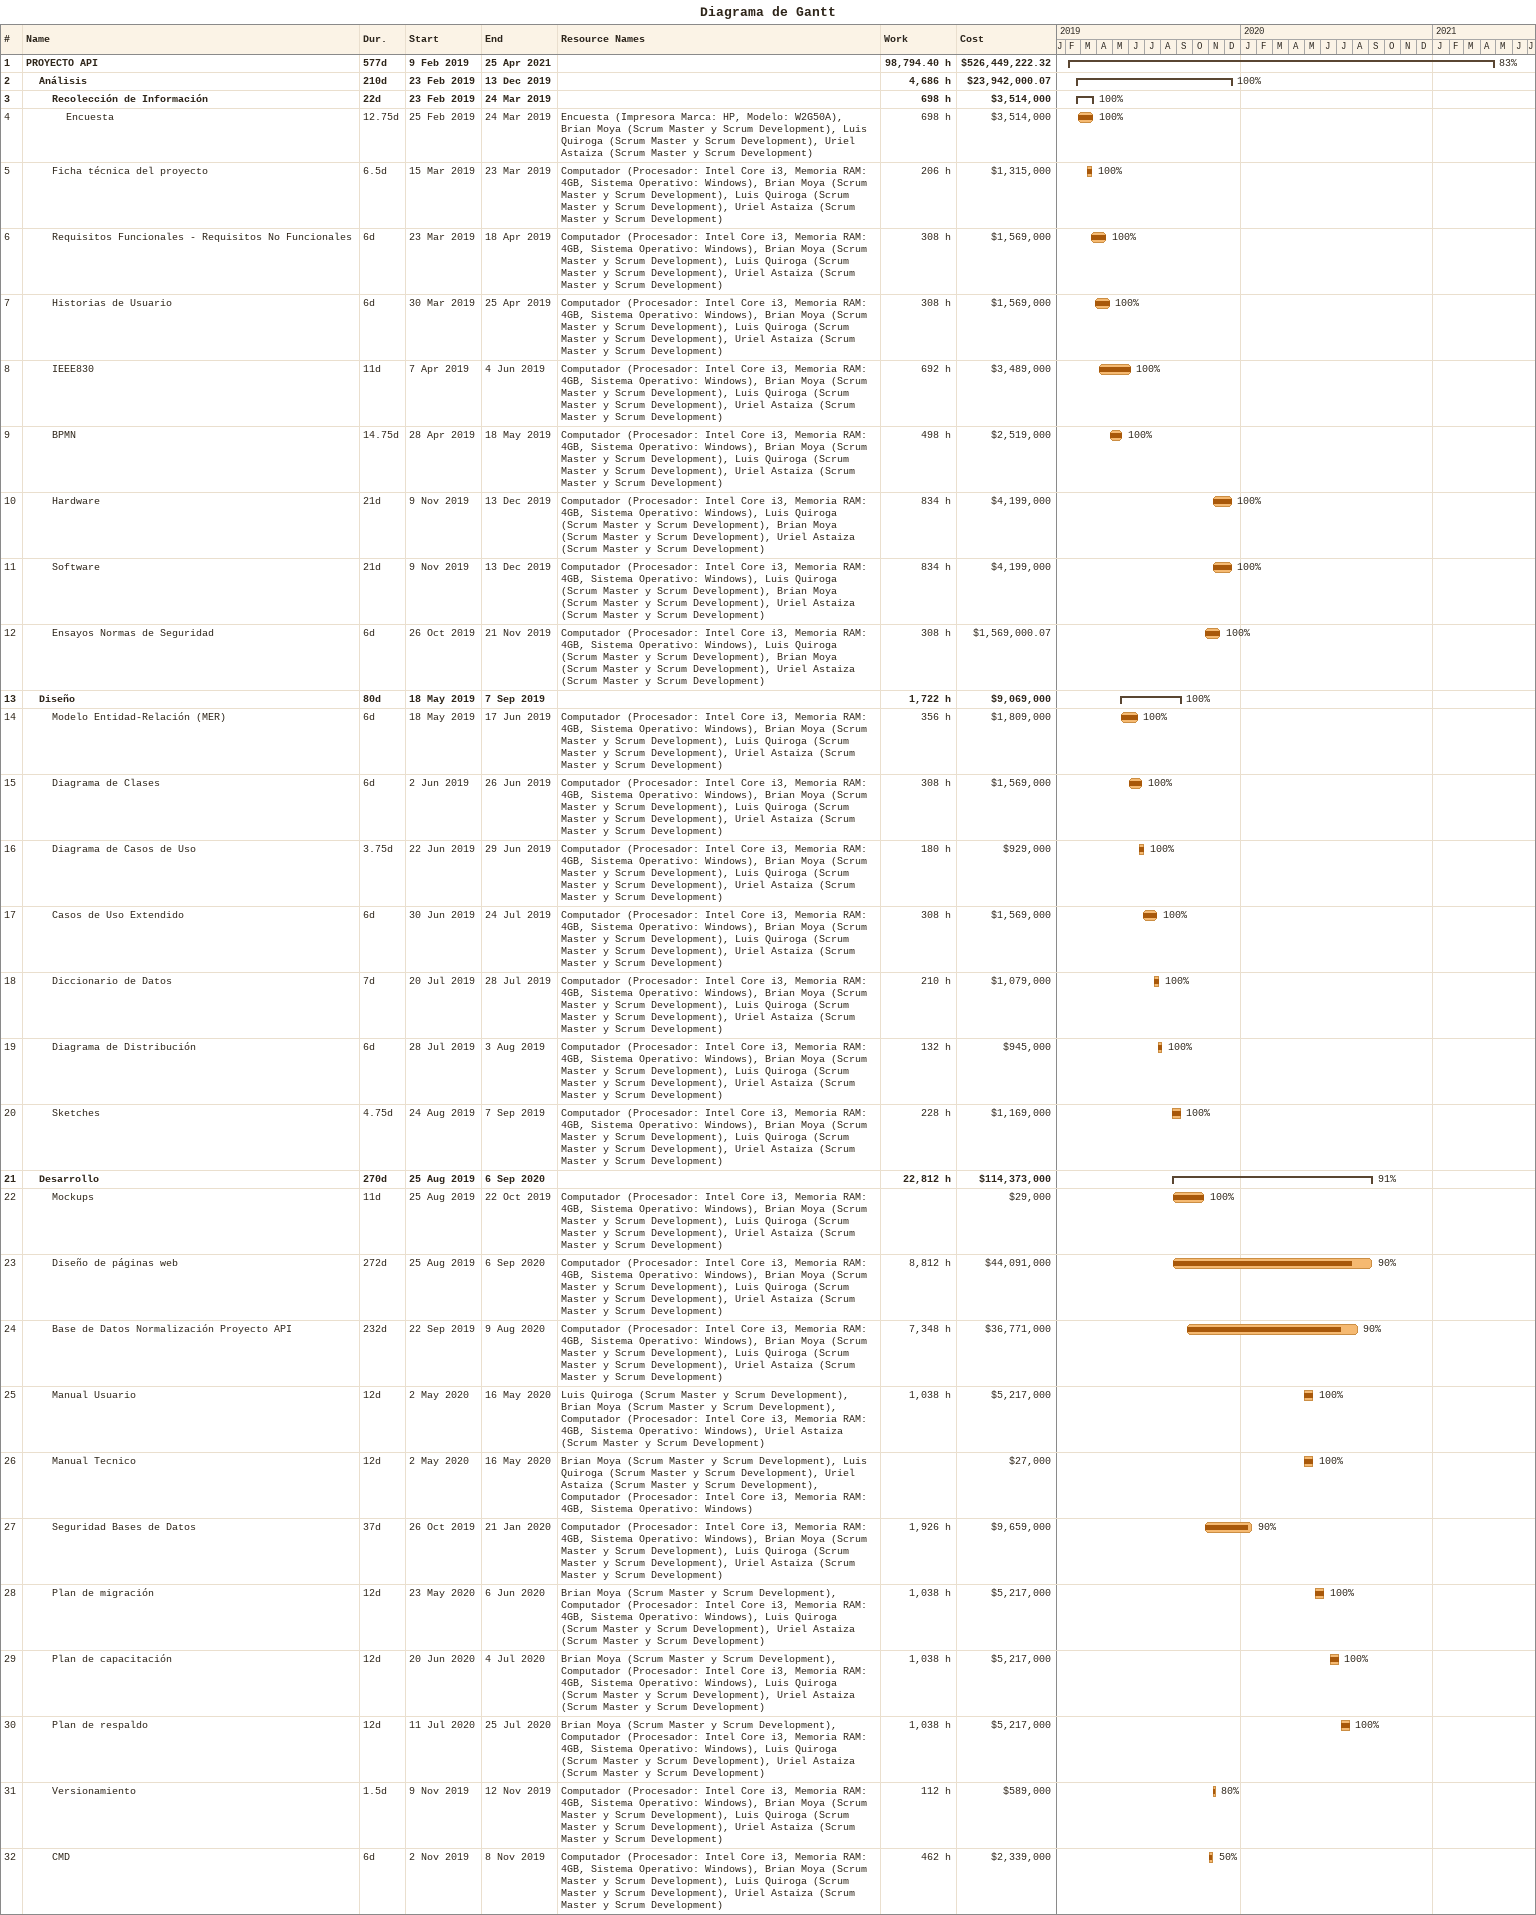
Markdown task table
Diagrama de Gantt

| ID | Level | Task | Duration | Start | Finish | Resources | % complete | Work (h) | Cost ($) |
|---|---|---|---|---|---|---|---|---|---|
| 1 | 1 | **PROYECTO API** | 577d | 2019-02-09 | 2021-04-25 |  | 83 | 98794.40 | 526449222.32 |
| 2 | 2 | **Análisis** | 210d | 2019-02-23 | 2019-12-13 |  | 100 | 4686 | 23942000.07 |
| 3 | 3 | **Recolección de Información** | 22d | 2019-02-23 | 2019-03-24 |  | 100 | 698 | 3514000 |
| 4 | 4 | Encuesta | 12.75d | 2019-02-25 | 2019-03-24 | Encuesta (Impresora Marca: HP, Modelo: W2G50A), Brian Moya (Scrum Master y Scrum Development), Luis Quiroga (Scrum Master y Scrum Development), Uriel Astaiza (Scrum Master y Scrum Development) | 100 | 698 | 3514000 |
| 5 | 3 | Ficha técnica del proyecto | 6.5d | 2019-03-15 | 2019-03-23 | Computador (Procesador: Intel Core i3, Memoria RAM: 4GB, Sistema Operativo: Windows), Brian Moya (Scrum Master y Scrum Development), Luis Quiroga (Scrum Master y Scrum Development), Uriel Astaiza (Scrum Master y Scrum Development) | 100 | 206 | 1315000 |
| 6 | 3 | Requisitos Funcionales - Requisitos No Funcionales | 6d | 2019-03-23 | 2019-04-18 | Computador (Procesador: Intel Core i3, Memoria RAM: 4GB, Sistema Operativo: Windows), Brian Moya (Scrum Master y Scrum Development), Luis Quiroga (Scrum Master y Scrum Development), Uriel Astaiza (Scrum Master y Scrum Development) | 100 | 308 | 1569000 |
| 7 | 3 | Historias de Usuario | 6d | 2019-03-30 | 2019-04-25 | Computador (Procesador: Intel Core i3, Memoria RAM: 4GB, Sistema Operativo: Windows), Brian Moya (Scrum Master y Scrum Development), Luis Quiroga (Scrum Master y Scrum Development), Uriel Astaiza (Scrum Master y Scrum Development) | 100 | 308 | 1569000 |
| 8 | 3 | IEEE830 | 11d | 2019-04-07 | 2019-06-04 | Computador (Procesador: Intel Core i3, Memoria RAM: 4GB, Sistema Operativo: Windows), Brian Moya (Scrum Master y Scrum Development), Luis Quiroga (Scrum Master y Scrum Development), Uriel Astaiza (Scrum Master y Scrum Development) | 100 | 692 | 3489000 |
| 9 | 3 | BPMN | 14.75d | 2019-04-28 | 2019-05-18 | Computador (Procesador: Intel Core i3, Memoria RAM: 4GB, Sistema Operativo: Windows), Brian Moya (Scrum Master y Scrum Development), Luis Quiroga (Scrum Master y Scrum Development), Uriel Astaiza (Scrum Master y Scrum Development) | 100 | 498 | 2519000 |
| 10 | 3 | Hardware | 21d | 2019-11-09 | 2019-12-13 | Computador (Procesador: Intel Core i3, Memoria RAM: 4GB, Sistema Operativo: Windows), Luis Quiroga (Scrum Master y Scrum Development), Brian Moya (Scrum Master y Scrum Development), Uriel Astaiza (Scrum Master y Scrum Development) | 100 | 834 | 4199000 |
| 11 | 3 | Software | 21d | 2019-11-09 | 2019-12-13 | Computador (Procesador: Intel Core i3, Memoria RAM: 4GB, Sistema Operativo: Windows), Luis Quiroga (Scrum Master y Scrum Development), Brian Moya (Scrum Master y Scrum Development), Uriel Astaiza (Scrum Master y Scrum Development) | 100 | 834 | 4199000 |
| 12 | 3 | Ensayos Normas de Seguridad | 6d | 2019-10-26 | 2019-11-21 | Computador (Procesador: Intel Core i3, Memoria RAM: 4GB, Sistema Operativo: Windows), Luis Quiroga (Scrum Master y Scrum Development), Brian Moya (Scrum Master y Scrum Development), Uriel Astaiza (Scrum Master y Scrum Development) | 100 | 308 | 1569000.07 |
| 13 | 2 | **Diseño** | 80d | 2019-05-18 | 2019-09-07 |  | 100 | 1722 | 9069000 |
| 14 | 3 | Modelo Entidad-Relación (MER) | 6d | 2019-05-18 | 2019-06-17 | Computador (Procesador: Intel Core i3, Memoria RAM: 4GB, Sistema Operativo: Windows), Brian Moya (Scrum Master y Scrum Development), Luis Quiroga (Scrum Master y Scrum Development), Uriel Astaiza (Scrum Master y Scrum Development) | 100 | 356 | 1809000 |
| 15 | 3 | Diagrama de Clases | 6d | 2019-06-02 | 2019-06-26 | Computador (Procesador: Intel Core i3, Memoria RAM: 4GB, Sistema Operativo: Windows), Brian Moya (Scrum Master y Scrum Development), Luis Quiroga (Scrum Master y Scrum Development), Uriel Astaiza (Scrum Master y Scrum Development) | 100 | 308 | 1569000 |
| 16 | 3 | Diagrama de Casos de Uso | 3.75d | 2019-06-22 | 2019-06-29 | Computador (Procesador: Intel Core i3, Memoria RAM: 4GB, Sistema Operativo: Windows), Brian Moya (Scrum Master y Scrum Development), Luis Quiroga (Scrum Master y Scrum Development), Uriel Astaiza (Scrum Master y Scrum Development) | 100 | 180 | 929000 |
| 17 | 3 | Casos de Uso Extendido | 6d | 2019-06-30 | 2019-07-24 | Computador (Procesador: Intel Core i3, Memoria RAM: 4GB, Sistema Operativo: Windows), Brian Moya (Scrum Master y Scrum Development), Luis Quiroga (Scrum Master y Scrum Development), Uriel Astaiza (Scrum Master y Scrum Development) | 100 | 308 | 1569000 |
| 18 | 3 | Diccionario de Datos | 7d | 2019-07-20 | 2019-07-28 | Computador (Procesador: Intel Core i3, Memoria RAM: 4GB, Sistema Operativo: Windows), Brian Moya (Scrum Master y Scrum Development), Luis Quiroga (Scrum Master y Scrum Development), Uriel Astaiza (Scrum Master y Scrum Development) | 100 | 210 | 1079000 |
| 19 | 3 | Diagrama de Distribución | 6d | 2019-07-28 | 2019-08-03 | Computador (Procesador: Intel Core i3, Memoria RAM: 4GB, Sistema Operativo: Windows), Brian Moya (Scrum Master y Scrum Development), Luis Quiroga (Scrum Master y Scrum Development), Uriel Astaiza (Scrum Master y Scrum Development) | 100 | 132 | 945000 |
| 20 | 3 | Sketches | 4.75d | 2019-08-24 | 2019-09-07 | Computador (Procesador: Intel Core i3, Memoria RAM: 4GB, Sistema Operativo: Windows), Brian Moya (Scrum Master y Scrum Development), Luis Quiroga (Scrum Master y Scrum Development), Uriel Astaiza (Scrum Master y Scrum Development) | 100 | 228 | 1169000 |
| 21 | 2 | **Desarrollo** | 270d | 2019-08-25 | 2020-09-06 |  | 91 | 22812 | 114373000 |
| 22 | 3 | Mockups | 11d | 2019-08-25 | 2019-10-22 | Computador (Procesador: Intel Core i3, Memoria RAM: 4GB, Sistema Operativo: Windows), Brian Moya (Scrum Master y Scrum Development), Luis Quiroga (Scrum Master y Scrum Development), Uriel Astaiza (Scrum Master y Scrum Development) | 100 |  | 29000 |
| 23 | 3 | Diseño de páginas web | 272d | 2019-08-25 | 2020-09-06 | Computador (Procesador: Intel Core i3, Memoria RAM: 4GB, Sistema Operativo: Windows), Brian Moya (Scrum Master y Scrum Development), Luis Quiroga (Scrum Master y Scrum Development), Uriel Astaiza (Scrum Master y Scrum Development) | 90 | 8812 | 44091000 |
| 24 | 3 | Base de Datos Normalización Proyecto API | 232d | 2019-09-22 | 2020-08-09 | Computador (Procesador: Intel Core i3, Memoria RAM: 4GB, Sistema Operativo: Windows), Brian Moya (Scrum Master y Scrum Development), Luis Quiroga (Scrum Master y Scrum Development), Uriel Astaiza (Scrum Master y Scrum Development) | 90 | 7348 | 36771000 |
| 25 | 3 | Manual Usuario | 12d | 2020-05-02 | 2020-05-16 | Luis Quiroga (Scrum Master y Scrum Development), Brian Moya (Scrum Master y Scrum Development), Computador (Procesador: Intel Core i3, Memoria RAM: 4GB, Sistema Operativo: Windows), Uriel Astaiza (Scrum Master y Scrum Development) | 100 | 1038 | 5217000 |
| 26 | 3 | Manual Tecnico | 12d | 2020-05-02 | 2020-05-16 | Brian Moya (Scrum Master y Scrum Development), Luis Quiroga (Scrum Master y Scrum Development), Uriel Astaiza (Scrum Master y Scrum Development), Computador (Procesador: Intel Core i3, Memoria RAM: 4GB, Sistema Operativo: Windows) | 100 |  | 27000 |
| 27 | 3 | Seguridad Bases de Datos | 37d | 2019-10-26 | 2020-01-21 | Computador (Procesador: Intel Core i3, Memoria RAM: 4GB, Sistema Operativo: Windows), Brian Moya (Scrum Master y Scrum Development), Luis Quiroga (Scrum Master y Scrum Development), Uriel Astaiza (Scrum Master y Scrum Development) | 90 | 1926 | 9659000 |
| 28 | 3 | Plan de migración | 12d | 2020-05-23 | 2020-06-06 | Brian Moya (Scrum Master y Scrum Development), Computador (Procesador: Intel Core i3, Memoria RAM: 4GB, Sistema Operativo: Windows), Luis Quiroga (Scrum Master y Scrum Development), Uriel Astaiza (Scrum Master y Scrum Development) | 100 | 1038 | 5217000 |
| 29 | 3 | Plan de capacitación | 12d | 2020-06-20 | 2020-07-04 | Brian Moya (Scrum Master y Scrum Development), Computador (Procesador: Intel Core i3, Memoria RAM: 4GB, Sistema Operativo: Windows), Luis Quiroga (Scrum Master y Scrum Development), Uriel Astaiza (Scrum Master y Scrum Development) | 100 | 1038 | 5217000 |
| 30 | 3 | Plan de respaldo | 12d | 2020-07-11 | 2020-07-25 | Brian Moya (Scrum Master y Scrum Development), Computador (Procesador: Intel Core i3, Memoria RAM: 4GB, Sistema Operativo: Windows), Luis Quiroga (Scrum Master y Scrum Development), Uriel Astaiza (Scrum Master y Scrum Development) | 100 | 1038 | 5217000 |
| 31 | 3 | Versionamiento | 1.5d | 2019-11-09 | 2019-11-12 | Computador (Procesador: Intel Core i3, Memoria RAM: 4GB, Sistema Operativo: Windows), Brian Moya (Scrum Master y Scrum Development), Luis Quiroga (Scrum Master y Scrum Development), Uriel Astaiza (Scrum Master y Scrum Development) | 80 | 112 | 589000 |
| 32 | 3 | CMD | 6d | 2019-11-02 | 2019-11-08 | Computador (Procesador: Intel Core i3, Memoria RAM: 4GB, Sistema Operativo: Windows), Brian Moya (Scrum Master y Scrum Development), Luis Quiroga (Scrum Master y Scrum Development), Uriel Astaiza (Scrum Master y Scrum Development) | 50 | 462 | 2339000 |
